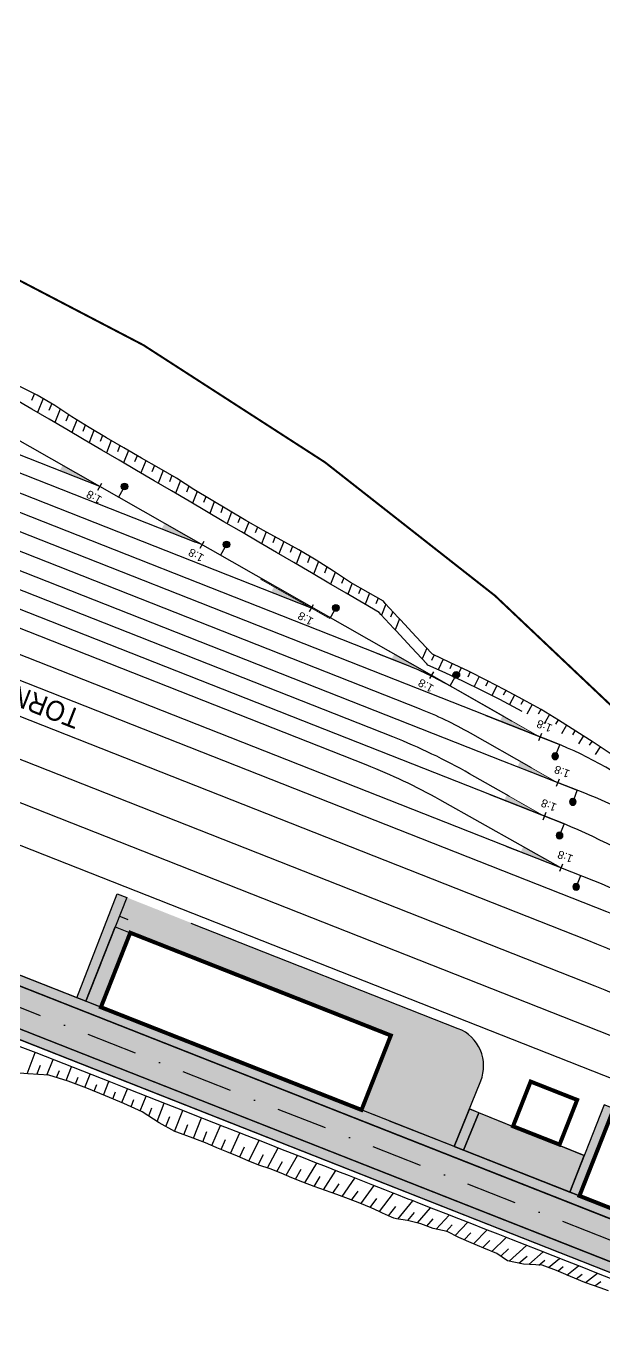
# Model space of a CAD drawing. Header units: metres. Extents: x 286532 to 329498, y 7396783 to 7466136.
# Drawn here: x 311127.2 to 311271.6, y 7432355.9 to 7432683.4 of the extents above; entities that cross this region are included whole.
import ezdxf
from ezdxf.enums import TextEntityAlignment as Align

# ---------------------------------------------------------------- set-up
doc = ezdxf.new("R2010")
doc.units = ezdxf.units.M
doc.header["$LTSCALE"] = 10
doc.linetypes.add('DASHDOT', pattern=[25.4, 12.7, -6.35, 0, -6.35])
doc.layers.get('0').update_dxf_attribs({"color": 255})
for name, color, linetype, lineweight in [('_AUXILIAR', 7, 'Continuous', 30), ('U-HZ-EIXO PATIO', 200, 'PATIO_LINE', 30), ('U-HZ-PATIO-JUNDIAI-EIXO-VIARIO', 2, 'DASHDOT', 30), ('U-HZ-PATIO-JUNDIAI-TIM', 9, 'Continuous', 30), ('U-HZ-PATIO-JUNDIAI-VIAS', 7, 'Continuous', 30)]:
    doc.layers.add(name, color=color, linetype=linetype, lineweight=lineweight)
for name, color, linetype in [('_EDIFICAÇÕES PATIO JUNDIAI', 50, 'Continuous'), ('_VIA DE TESTE', 130, 'Continuous'), ('U-HZ-AMV', 3, 'Continuous'), ('U-HZ-CORREDOR', 1, 'Continuous'), ('U-HZ-EIXO', 4, 'Continuous'), ('U-HZ-PATIO-JUNDIAI-PIANO-CORTE', 10, 'Continuous')]:
    doc.layers.add(name, color=color, linetype=linetype)
doc.styles.add('ARIAL', font='arial.ttf')
doc.styles.get("Standard").update_dxf_attribs({"font": 'arial.ttf'})
doc.linetypes.add('PATIO_LINE', pattern='A,3.5,-0.25,["PATIO",Standard,S=0.175,R=0,X=-0.05,Y=-0.1],-0.9', length=4.65)

# ---------------------------------------------------------------- blocks, each defined once
blk = doc.blocks.new('AMV 1_8 - METADE')
at = {"layer": 'U-HZ-AMV'}
h = blk.add_hatch(color=250, dxfattribs=at)
h.dxf.hatch_style = 1
h.paths.add_polyline_path([(10.74, 1.53), (0, 0), (10.74, 0)])
at = {"layer": 'U-HZ-AMV', "ltscale": 5}
blk.add_hatch(color=256, dxfattribs=at).paths.add_polyline_path([(-4.46, -3.07, 1), (-6.12, -3.07, 1)])
for p, q in [((-5.29, -2.23), (-5.29, 0)), ((0, 1), (0, -1))]:
    blk.add_line(p, q, dxfattribs=at)
at = {"layer": 'U-HZ-AMV', "ltscale": 5, "const_width": 0.2, "flags": 128}
blk.add_lwpolyline([(-5.29, 0), (14.7, 0)], dxfattribs=at)
at = {"layer": 'U-HZ-AMV', "const_width": 0.2, "flags": 128}
blk.add_lwpolyline([(0, 0), (14.7, 2.1)], dxfattribs=at)
at = {"layer": 'U-HZ-AMV', "ltscale": 5}
blk.add_circle((-5.29, -3.07), 0.833, dxfattribs=at)
at = {"layer": 'U-HZ-AMV', "style": 'ARIAL'}
blk.add_attdef('1:8', text='', height=2, dxfattribs=at).set_placement((0, 3), align=Align.MIDDLE_CENTER)

msp = doc.modelspace()

# ---------------------------------------------------------------- hatches: boundary and pattern name
at = {"layer": '_AUXILIAR'}
h = msp.add_hatch(color=70, dxfattribs=at)
h.dxf.hatch_style = 1
edge = h.paths.add_edge_path()
edge.add_line((310832.272, 7432561.864), (310848.769, 7432603.731))
edge.add_line((310848.769, 7432603.731), (310818.629, 7432615.607))
edge.add_arc((310807.63, 7432587.696), 30, 68.49297, 248.49297)
edge.add_line((310796.632, 7432559.785), (311336.18, 7432347.175))
edge.add_arc((311300.435, 7432256.464), 97.5, 38.40497, 68.49297, ccw=False)
edge.add_line((311376.84, 7432317.032), (311451.507, 7432222.843))
edge.add_arc((311444.062, 7432216.941), 9.5, -101.032, 38.40497, ccw=False)
edge.add_line((311442.244, 7432207.617), (311441.766, 7432205.163))
edge.add_arc((311444.062, 7432216.941), 12, 258.968, 398.40497)
edge.add_line((311453.466, 7432224.396), (311378.799, 7432318.585))
edge.add_arc((311300.435, 7432256.464), 100, 38.40497, 68.49297)
edge.add_line((311337.097, 7432349.501), (310797.548, 7432562.111))
edge.add_arc((310807.63, 7432587.696), 27.5, 68.49297, 248.49297, ccw=False)
edge.add_line((310817.712, 7432613.281), (310845.62, 7432602.284))
edge.add_line((310845.62, 7432602.284), (310829.122, 7432560.418))
edge.add_line((310829.122, 7432560.418), (311347.6, 7432356.11))
edge.add_arc((311311.855, 7432265.399), 97.5, 38.40497, 68.49297, ccw=False)
edge.add_line((311388.26, 7432325.967), (311462.87, 7432231.85))
edge.add_line((311462.87, 7432231.85), (311484.898, 7432204.063))
edge.add_arc((311512.325, 7432225.805), 35, 218.40497, 254.9826)
edge.add_line((311503.256, 7432192.001), (311503.904, 7432194.415))
edge.add_arc((311512.325, 7432225.805), 32.5, 218.40497, 254.9826, ccw=False)
edge.add_line((311486.857, 7432205.616), (311390.219, 7432327.52))
edge.add_arc((311311.855, 7432265.399), 100, 38.40497, 68.49297)
edge.add_line((311348.517, 7432358.436), (311345.953, 7432359.446))
edge.add_line((311345.953, 7432359.446), (310832.272, 7432561.864))
h = msp.add_hatch(color=254, dxfattribs=at)
h.dxf.hatch_style = 1
edge = h.paths.add_edge_path()
edge.add_line((310829.122, 7432560.418), (310845.62, 7432602.284))
edge.add_line((310845.62, 7432602.284), (310817.712, 7432613.281))
edge.add_arc((310807.63, 7432587.696), 27.5, 68.49297, 248.49297)
edge.add_line((310797.548, 7432562.111), (311337.097, 7432349.501))
edge.add_arc((311300.435, 7432256.464), 100, 38.40497, 68.49297, ccw=False)
edge.add_line((311378.799, 7432318.585), (311453.466, 7432224.396))
edge.add_line((311453.466, 7432224.396), (311457.384, 7432227.502))
edge.add_line((311457.384, 7432227.502), (311384.137, 7432319.901))
edge.add_arc((311384.92, 7432320.522), 1, 38.40497, 218.40497, ccw=False)
edge.add_line((311385.704, 7432321.143), (311458.951, 7432228.744))
edge.add_line((311458.951, 7432228.744), (311462.87, 7432231.85))
edge.add_line((311462.87, 7432231.85), (311388.26, 7432325.967))
edge.add_arc((311311.855, 7432265.399), 97.5, 38.40497, 68.49297)
edge.add_line((311347.6, 7432356.11), (310829.122, 7432560.418))
h = msp.add_hatch(color=254, dxfattribs=at)
h.dxf.hatch_style = 1
h.paths.add_polyline_path([(311139.885, 7432440.648), (311142.114, 7432439.77), (311152.322, 7432465.711), (311149.937, 7432466.62)])
h = msp.add_hatch(color=254, dxfattribs=at)
h.dxf.hatch_style = 1
edge = h.paths.add_edge_path()
edge.add_line((311149.449, 7432458.376), (311218.345, 7432431.227))
edge.add_line((311218.345, 7432431.227), (311211.013, 7432412.62))
edge.add_line((311211.013, 7432412.62), (311234.189, 7432403.487))
edge.add_line((311234.189, 7432403.487), (311240.813, 7432419.871))
edge.add_arc((311231.542, 7432423.62), 10, 337.98731, 428.49297)
edge.add_line((311235.208, 7432432.923), (311152.336, 7432465.704))
edge.add_line((311152.336, 7432465.704), (311149.449, 7432458.376))
h = msp.add_hatch(color=70, dxfattribs=at)
h.dxf.hatch_style = 1
h.paths.add_polyline_path([(311153.219, 7432456.891), (311149.446, 7432458.377), (311142.114, 7432439.77), (311145.886, 7432438.283)])
h = msp.add_hatch(color=70, dxfattribs=at)
h.dxf.hatch_style = 1
h.paths.add_polyline_path([(311240.298, 7432411.927), (311237.98, 7432412.864), (311234.189, 7432403.487), (311236.515, 7432402.571)])
h.paths.add_polyline_path([(311271.638, 7432413.885), (311263.078, 7432392.103), (311265.482, 7432391.156), (311274.011, 7432412.868), (311299.399, 7432402.912), (311290.836, 7432381.166), (311293.162, 7432380.249), (311302.06, 7432401.854)])
h = msp.add_hatch(color=254, dxfattribs=at)
h.dxf.hatch_style = 1
h.paths.add_polyline_path([(311240.298, 7432411.927), (311236.515, 7432402.571), (311263.078, 7432392.103), (311266.686, 7432401.259)])
h.paths.add_polyline_path([(311349.619, 7432368.75), (311297.112, 7432389.826), (311293.162, 7432380.249), (311345.953, 7432359.446)])

# ---------------------------------------------------------------- linework, layer by layer
at = {"ltscale": 0.7}
for points in [[(311142.114, 7432439.77), (311139.885, 7432440.648), (311149.937, 7432466.62), (311152.322, 7432465.711)], [(311145.886, 7432438.283), (311142.114, 7432439.77), (311149.446, 7432458.377), (311153.219, 7432456.891)]]:
    msp.add_lwpolyline(points, close=True, dxfattribs=at)
at = {"layer": '_AUXILIAR'}
for p, q in [((311337.097, 7432349.501), (310797.548, 7432562.111)), ((311336.18, 7432347.175), (310796.632, 7432559.785)), ((311348.517, 7432358.436), (310841.591, 7432558.191)), ((311347.6, 7432356.11), (310838.429, 7432556.75)), ((311152.702, 7432460.126), (311150.48, 7432461.002)), ((311145.84, 7432449.227), (311142.114, 7432439.77)), ((311234.189, 7432403.487), (311237.98, 7432412.864)), ((311236.515, 7432402.571), (311240.298, 7432411.927)), ((311237.98, 7432412.864), (311266.686, 7432401.259)), ((311234.189, 7432403.487), (311218.03, 7432409.855)), ((311263.078, 7432392.103), (311236.515, 7432402.571))]:
    msp.add_line(p, q, dxfattribs=at)
at = {"layer": '_AUXILIAR', "lineweight": 0}
msp.add_line((311263.078, 7432392.103), (311271.439, 7432413.321), dxfattribs=at)
at = {"layer": '_AUXILIAR'}
for points in [[(311345.953, 7432359.446), (310832.272, 7432561.864), (310848.769, 7432603.731), (310818.629, 7432615.607, 1), (310796.632, 7432559.785), (311336.18, 7432347.175, -0.1320431)], [(311337.097, 7432349.501), (310797.548, 7432562.111, -1), (310817.712, 7432613.281), (310845.62, 7432602.284), (310829.122, 7432560.418), (311347.6, 7432356.11, -0.1320431)], [(311234.189, 7432403.487), (311240.813, 7432419.871, 0.4168009), (311235.208, 7432432.923), (311168.468, 7432459.222)]]:
    msp.add_lwpolyline(points, format="xyb", dxfattribs=at)
msp.add_lwpolyline([(310829.122, 7432560.418), (310845.62, 7432602.284), (310817.712, 7432613.281, 1), (310797.548, 7432562.111), (311337.097, 7432349.501, -0.1320431), (311378.799, 7432318.585), (311453.466, 7432224.396), (311457.384, 7432227.502), (311384.137, 7432319.901, -1), (311385.704, 7432321.143), (311458.951, 7432228.744), (311462.87, 7432231.85), (311388.26, 7432325.967, 0.1320431), (311347.6, 7432356.11)], format="xyb", close=True, dxfattribs=at)
for points in [[(311271.638, 7432413.885), (311263.078, 7432392.103), (311265.482, 7432391.156), (311274.011, 7432412.868), (311299.399, 7432402.912), (311290.836, 7432381.166), (311293.162, 7432380.249), (311302.06, 7432401.854)], [(311240.298, 7432411.927), (311237.98, 7432412.864), (311234.189, 7432403.487), (311236.515, 7432402.571)], [(311240.298, 7432411.927), (311236.515, 7432402.571), (311263.078, 7432392.103), (311266.686, 7432401.259)]]:
    msp.add_lwpolyline(points, close=True, dxfattribs=at)
at = {"layer": '_EDIFICAÇÕES PATIO JUNDIAI', "const_width": 1}
msp.add_lwpolyline([(311145.886, 7432438.283), (311153.219, 7432456.891), (311218.345, 7432431.227), (311211.013, 7432412.62), (311145.886, 7432438.283)], dxfattribs=at)
msp.add_lwpolyline([(311253.285, 7432419.707), (311264.915, 7432415.125), (311260.516, 7432403.96), (311248.886, 7432408.543)], close=True, dxfattribs=at)
at = {"layer": '_EDIFICAÇÕES PATIO JUNDIAI', "const_width": 1, "elevation": 0}
msp.add_lwpolyline([(311265.482, 7432391.156), (311273.86, 7432412.415), (311298.747, 7432402.608), (311290.37, 7432381.349), (311265.482, 7432391.156)], close=True, dxfattribs=at)
at = {"layer": '_VIA DE TESTE', "lineweight": 30, "flags": 128}
msp.add_lwpolyline([(311283.634, 7432503.973, 0.5, 0.5, 0.210548), (310846.462, 7432682.908, 0.5, 0.5, 0)], format="xyseb", dxfattribs=at)
at = {"layer": 'U-HZ-CORREDOR', "color": 1, "linetype": 'Continuous', "lineweight": -3}
for p, q in [((311129.253, 7432591.577, 725.706), (311128.574, 7432589.853, 723.853)), ((311131.433, 7432590.357, 725.755), (311130.057, 7432586.863, 722)), ((311133.582, 7432589.079, 725.739), (311132.897, 7432587.34, 723.869)), ((311135.678, 7432587.717, 725.621), (311134.35, 7432584.349, 722)), ((311137.743, 7432586.309, 725.447), (311137.111, 7432584.706, 723.724)), ((311139.849, 7432584.964, 725.349), (311138.622, 7432581.848, 722)), ((311141.983, 7432583.661, 725.303), (311141.378, 7432582.125, 723.651)), ((311144.126, 7432582.373, 725.274), (311142.926, 7432579.328, 722)), ((311146.276, 7432581.097, 725.258), (311145.678, 7432579.581, 723.629)), ((311148.435, 7432579.838, 725.263), (311147.239, 7432576.802, 722)), ((311150.604, 7432578.594, 725.286), (311150.002, 7432577.066, 723.643)), ((311152.766, 7432577.338, 725.295), (311151.558, 7432574.273, 722)), ((311154.921, 7432576.072, 725.291), (311154.318, 7432574.541, 723.646)), ((311157.088, 7432574.824, 725.309), (311155.874, 7432571.746, 722)), ((311159.265, 7432573.596, 725.35), (311158.651, 7432572.038, 723.675)), ((311161.443, 7432572.368, 725.391), (311160.199, 7432569.213, 722)), ((311163.62, 7432571.14, 725.433), (311162.991, 7432569.544, 723.717)), ((311165.758, 7432569.846, 725.396), (311164.513, 7432566.687, 722)), ((311167.846, 7432568.472, 725.263), (311167.248, 7432566.954, 723.632)), ((311169.953, 7432567.127, 725.167), (311168.792, 7432564.181, 722)), ((311172.087, 7432565.825, 725.121), (311171.515, 7432564.374, 723.56)), ((311174.228, 7432564.534, 725.088), (311173.096, 7432561.661, 722)), ((311176.38, 7432563.262, 725.078), (311175.816, 7432561.831, 723.539)), ((311178.534, 7432561.993, 725.071), (311177.409, 7432559.136, 722)), ((311180.691, 7432560.728, 725.069), (311180.128, 7432559.301, 723.534)), ((311182.855, 7432559.477, 725.083), (311181.725, 7432556.609, 722)), ((311185.035, 7432558.253, 725.129), (311184.462, 7432556.798, 723.565)), ((311187.22, 7432557.038, 725.185), (311186.052, 7432554.075, 722)), ((311189.413, 7432555.839, 725.259), (311188.816, 7432554.323, 723.63)), ((311191.606, 7432554.638, 725.332), (311190.385, 7432551.538, 722)), ((311193.797, 7432553.434, 725.401), (311193.174, 7432551.852, 723.701)), ((311195.974, 7432552.206, 725.442), (311194.712, 7432549.004, 722)), ((311198.116, 7432550.917, 725.412), (311197.491, 7432549.33, 723.706)), ((311200.25, 7432549.615, 725.365), (311199.016, 7432546.484, 722)), ((311202.359, 7432548.272, 725.271), (311201.759, 7432546.75, 723.636)), ((311204.464, 7432546.924, 725.17), (311203.302, 7432543.974, 722)), ((311206.557, 7432545.556, 725.046), (311205.999, 7432544.139, 723.523)), ((311208.661, 7432544.206, 724.943), (311207.582, 7432541.468, 722)), ((311210.817, 7432542.941, 724.94), (311210.278, 7432541.573, 723.47)), ((311212.977, 7432541.683, 724.946), (311211.897, 7432538.942, 722)), ((311215.161, 7432540.467, 725.002), (311214.611, 7432539.071, 723.501)), ((311217.104, 7432538.97, 724.95), (311216.023, 7432536.226, 722)), ((311218.809, 7432537.141, 724.959), (311218.266, 7432535.765, 723.48)), ((311220.505, 7432535.305, 724.954), (311219.418, 7432532.559, 722)), ((311227.325, 7432527.992, 724.953), (311226.159, 7432525.279, 722)), ((311229.136, 7432526.3, 724.971), (311228.539, 7432524.94, 723.486)), ((311231.392, 7432525.224, 724.909), (311230.202, 7432522.57, 722)), ((311233.652, 7432524.154, 724.863), (311233.055, 7432522.853, 723.432)), ((311235.918, 7432523.098, 724.863), (311234.704, 7432520.505, 722)), ((311238.177, 7432522.029, 724.857), (311237.561, 7432520.74, 723.428)), ((311240.411, 7432520.905, 724.823), (311239.172, 7432518.368, 722)), ((311242.64, 7432519.774, 724.787), (311242.019, 7432518.527, 723.394)), ((311244.849, 7432518.603, 724.742), (311243.606, 7432516.159, 722)), ((311247.057, 7432517.431, 724.699), (311246.436, 7432516.233, 723.35)), ((311249.263, 7432516.254, 724.689), (311248.005, 7432513.877, 722)), ((311251.468, 7432515.076, 724.68), (311250.832, 7432513.897, 723.34)), ((311253.666, 7432513.885, 724.695), (311252.367, 7432511.524, 722)), ((311255.864, 7432512.693, 724.71), (311255.201, 7432511.512, 723.355)), ((311257.999, 7432511.393, 724.64), (311256.689, 7432509.101, 722)), ((311260.133, 7432510.091, 724.569), (311259.487, 7432508.981, 723.285)), ((311262.231, 7432508.731, 724.47), (311260.971, 7432506.608, 722)), ((311264.327, 7432507.368, 724.368), (311263.714, 7432506.355, 723.184)), ((311266.436, 7432506.027, 724.33), (311265.216, 7432504.043, 722)), ((311268.548, 7432504.689, 724.3), (311267.938, 7432503.715, 723.15)), ((311270.636, 7432503.314, 724.26), (311269.42, 7432501.409, 722)), ((311127.411, 7432421.664, 727.664), (311129.488, 7432426.933, 722)), ((311129.905, 7432421.488, 726.917), (311130.806, 7432423.775, 724.459)), ((311132.399, 7432421.312, 726.169), (311133.927, 7432425.191, 722)), ((311134.809, 7432420.687, 725.871), (311135.518, 7432422.488, 723.936)), ((311137.198, 7432419.952, 725.683), (311138.548, 7432423.378, 722)), ((311139.554, 7432419.118, 725.599), (311140.214, 7432420.792, 723.8)), ((311141.902, 7432418.259, 725.541), (311143.2, 7432421.553, 722)), ((311144.216, 7432417.314, 725.575), (311144.872, 7432418.977, 723.788)), ((311146.522, 7432416.347, 725.633), (311147.854, 7432419.727, 722)), ((311148.833, 7432415.394, 725.677), (311149.507, 7432417.104, 723.839)), ((311151.145, 7432414.443, 725.717), (311152.508, 7432417.901, 722)), ((311153.429, 7432413.426, 725.829), (311154.131, 7432415.208, 723.915)), ((311155.705, 7432412.393, 725.96), (311157.157, 7432416.077, 722)), ((311159.948, 7432409.756, 726.865), (311161.731, 7432414.282, 722)), ((311157.844, 7432411.107, 726.375), (311158.646, 7432413.143, 724.188)), ((311162.107, 7432408.498, 727.247), (311163.069, 7432410.939, 724.624)), ((311164.286, 7432407.271, 727.594), (311166.336, 7432412.475, 722)), ((311168.989, 7432405.577, 727.453), (311170.989, 7432410.65, 722)), ((311166.634, 7432406.417, 727.531), (311167.648, 7432408.99, 724.766)), ((311171.322, 7432404.68, 727.436), (311172.356, 7432407.194, 724.718)), ((311173.619, 7432403.695, 727.517), (311175.79, 7432408.766, 722)), ((311175.914, 7432402.705, 727.603), (311177.054, 7432405.264, 724.802)), ((311178.235, 7432401.777, 727.623), (311180.596, 7432406.88, 722)), ((311182.852, 7432399.863, 727.731), (311185.407, 7432404.993, 722)), ((311180.564, 7432400.871, 727.622), (311181.781, 7432403.404, 724.811)), ((311185.154, 7432398.888, 727.806), (311186.485, 7432401.468, 724.903)), ((311187.537, 7432398.136, 727.644), (311190.196, 7432403.114, 722)), ((311192.182, 7432396.293, 727.684), (311195.001, 7432401.229, 722)), ((311189.873, 7432397.251, 727.624), (311191.233, 7432399.713, 724.812)), ((311194.493, 7432395.339, 727.741), (311195.951, 7432397.811, 724.871)), ((311196.817, 7432394.417, 727.765), (311199.815, 7432399.34, 722)), ((311201.512, 7432392.7, 727.675), (311204.597, 7432397.464, 722)), ((311199.147, 7432393.512, 727.77), (311200.682, 7432395.955, 724.885)), ((311203.856, 7432391.833, 727.642), (311205.422, 7432394.179, 724.821)), ((311206.199, 7432390.961, 727.614), (311209.379, 7432395.587, 722)), ((311208.541, 7432390.085, 727.592), (311210.155, 7432392.367, 724.796)), ((311210.871, 7432389.179, 727.603), (311214.168, 7432393.708, 722)), ((311215.477, 7432387.235, 727.777), (311219.002, 7432391.812, 722)), ((311213.185, 7432388.234, 727.659), (311214.881, 7432390.498, 724.83)), ((311217.743, 7432386.179, 727.963), (311219.594, 7432388.516, 724.982)), ((311220.083, 7432385.33, 727.919), (311223.818, 7432389.922, 722)), ((311224.987, 7432384.379, 727.002), (311228.239, 7432388.188, 721.995)), ((311222.555, 7432384.961, 727.351), (311224.268, 7432387.017, 724.675)), ((311227.35, 7432383.582, 726.89), (311228.965, 7432385.426, 724.439)), ((311229.714, 7432382.792, 726.767), (311232.912, 7432386.354, 721.98)), ((311234.429, 7432381.238, 726.491), (311237.539, 7432384.539, 721.956)), ((311232.158, 7432382.266, 726.345), (311233.638, 7432383.877, 724.158)), ((311236.702, 7432380.197, 726.649), (311238.338, 7432381.89, 724.295)), ((311238.995, 7432379.203, 726.752), (311242.394, 7432382.634, 721.923)), ((311241.303, 7432378.241, 726.815), (311243.052, 7432379.965, 724.359)), ((311243.614, 7432377.287, 726.868), (311247.208, 7432380.745, 721.88)), ((311245.804, 7432376.113, 727.197), (311247.751, 7432377.94, 724.526)), ((311247.916, 7432374.824, 727.677), (311252.23, 7432378.775, 721.828)), ((311250.363, 7432374.314, 727.212), (311252.378, 7432376.12, 724.508)), ((311252.837, 7432374.003, 726.522), (311256.401, 7432377.138, 721.778)), ((311255.333, 7432373.856, 725.645), (311256.806, 7432375.129, 723.7)), ((311257.727, 7432373.224, 725.314), (311260.467, 7432375.543, 721.725)), ((311260.066, 7432372.341, 725.267), (311261.442, 7432373.48, 723.48)), ((311262.365, 7432371.36, 725.338), (311265.226, 7432373.676, 721.657)), ((311264.676, 7432370.406, 725.376), (311266.148, 7432371.571, 723.498)), ((311266.996, 7432369.474, 725.385), (311270.001, 7432371.802, 721.584)), ((311269.353, 7432368.643, 725.268), (311270.836, 7432369.767, 723.407))]:
    msp.add_line(p, q, dxfattribs=at)
at = {"layer": 'U-HZ-EIXO', "color": 2, "linetype": 'Continuous', "lineweight": -3}
for points in [[(311251.172, 7432512.181, 722), (311250.103, 7432512.769, 722), (311245.609, 7432515.143, 722), (311241.075, 7432517.443, 722), (311236.504, 7432519.666, 722), (311231.896, 7432521.813, 722), (311227.586, 7432523.738, 722), (311227.317, 7432524.029, 722), (311223.517, 7432528.133, 722), (311219.658, 7432532.3, 722), (311219.105, 7432532.897, 722), (311215.87, 7432536.39, 722), (311215.415, 7432536.881, 722), (311211.575, 7432539.13, 722), (311207.209, 7432541.687, 722), (311202.842, 7432544.244, 722), (311198.476, 7432546.801, 722), (311194.109, 7432549.357, 722), (311189.742, 7432551.914, 722), (311185.376, 7432554.471, 722), (311181.009, 7432557.028, 722), (311176.642, 7432559.585, 722), (311172.276, 7432562.142, 722), (311167.909, 7432564.699, 722), (311163.542, 7432567.256, 722), (311159.176, 7432569.812, 722), (311154.809, 7432572.369, 722), (311150.442, 7432574.926, 722), (311146.076, 7432577.483, 722), (311141.709, 7432580.04, 722), (311137.343, 7432582.597, 722), (311132.976, 7432585.154, 722), (311128.609, 7432587.711, 722), (311124.243, 7432590.268, 722)], [(311273.642, 7432370.373, 721.524), (311269.845, 7432371.863, 721.586), (311266.123, 7432373.323, 721.644), (311262.472, 7432374.756, 721.697), (311258.886, 7432376.163, 721.747), (311255.364, 7432377.545, 721.791), (311251.901, 7432378.904, 721.832), (311248.493, 7432380.241, 721.868), (311245.139, 7432381.557, 721.9), (311241.834, 7432382.854, 721.927), (311238.575, 7432384.132, 721.95), (311235.361, 7432385.393, 721.969), (311232.188, 7432386.638, 721.983), (311229.054, 7432387.868, 721.993), (311225.956, 7432389.083, 721.999), (311223.519, 7432390.039, 722), (311222.893, 7432390.285, 722), (311222.301, 7432390.517, 722), (311219.861, 7432391.475, 722), (311218.954, 7432391.83, 722), (311216.859, 7432392.653, 722), (311213.884, 7432393.82, 722), (311210.936, 7432394.977, 722), (311208.01, 7432396.124, 722), (311205.107, 7432397.263, 722), (311202.224, 7432398.395, 722), (311199.358, 7432399.519, 722), (311196.509, 7432400.637, 722), (311193.675, 7432401.749, 722), (311190.854, 7432402.856, 722), (311188.044, 7432403.958, 722), (311185.244, 7432405.057, 722), (311182.452, 7432406.152, 722), (311179.667, 7432407.245, 722), (311177.085, 7432408.258, 722), (311176.886, 7432408.336, 722), (311174.11, 7432409.425, 722), (311171.334, 7432410.514, 722), (311170.941, 7432410.669, 722), (311166.947, 7432412.236, 722), (311166.385, 7432412.456, 722), (311162.292, 7432414.062, 722), (311157.638, 7432415.888, 722), (311152.983, 7432417.715, 722), (311148.329, 7432419.541, 722), (311143.674, 7432421.367, 722), (311139.019, 7432423.193, 722), (311134.365, 7432425.02, 722), (311129.71, 7432426.846, 722), (311125.056, 7432428.672, 722)], [(311272.776, 7432367.388, 725.149), (311270.699, 7432368.168, 725.202), (311266.837, 7432369.53, 725.393), (311263.222, 7432370.994, 725.364), (311259.734, 7432372.482, 725.257), (311256.145, 7432373.808, 725.36), (311251.468, 7432374.084, 727.003), (311247.544, 7432374.901, 727.748), (311244.849, 7432376.778, 726.895), (311241.626, 7432378.107, 726.824), (311238.458, 7432379.426, 726.737), (311235.38, 7432380.778, 726.583), (311232.427, 7432382.209, 726.299), (311228.915, 7432382.964, 726.904), (311225.867, 7432384.168, 726.876), (311222.529, 7432384.967, 727.355), (311219.743, 7432385.381, 727.997), (311219.111, 7432385.587, 728.031), (311218.537, 7432385.81, 728.027), (311216.273, 7432386.862, 727.844), (311215.433, 7432387.256, 727.773), (311213.455, 7432388.123, 727.666), (311210.598, 7432389.29, 727.596), (311207.729, 7432390.399, 727.59), (311204.855, 7432391.456, 727.636), (311202.019, 7432392.526, 727.655), (311199.153, 7432393.509, 727.77), (311196.373, 7432394.589, 727.764), (311193.624, 7432395.686, 727.73), (311190.915, 7432396.826, 727.644), (311188.201, 7432397.934, 727.592), (311185.372, 7432398.796, 727.813), (311182.697, 7432399.929, 727.726), (311180.046, 7432401.099, 727.597), (311177.329, 7432402.116, 727.637), (311174.85, 7432403.148, 727.577), (311174.659, 7432403.226, 727.574), (311172.024, 7432404.414, 727.428), (311169.321, 7432405.44, 727.459), (311168.942, 7432405.596, 727.452), (311164.898, 7432407.035, 727.59), (311164.332, 7432407.245, 727.601), (311160.465, 7432409.424, 726.986), (311156.176, 7432412.179, 725.987), (311151.617, 7432414.249, 725.725), (311146.992, 7432416.15, 725.645), (311142.38, 7432418.084, 725.529), (311137.683, 7432419.802, 725.645), (311132.89, 7432421.278, 726.022), (311127.661, 7432421.645, 727.59), (311122.439, 7432422.031, 729.138)]]:
    msp.add_polyline3d(points, dxfattribs=at)
at = {"layer": 'U-HZ-EIXO PATIO', "lineweight": -3, "flags": 128}
for points in [[(311248.595, 7432509.766), (311233.864, 7432518.147, 0.0354892), (311221.075, 7432524.267), (310862.346, 7432665.625, 0.1320042), (310784.995, 7432674.393), (310616.398, 7432648.979)], [(311303.539, 7432470.044, 0.1430246), (311259.232, 7432504.394), (310860.106, 7432661.654), (310860.106, 7432661.654, 0.096065), (310803.956, 7432672.094), (310777.2, 7432671.888)], [(311253.514, 7432498.062), (311238.258, 7432506.742, 0.0354892), (311225.469, 7432512.862), (311225.469, 7432512.862), (310859.437, 7432657.081, 0.096065), (310803.287, 7432667.521), (310740.166, 7432667.034)], [(311316.367, 7432452.345), (311303.578, 7432465.558, 0.1294145), (311266.835, 7432491.725), (311246.351, 7432499.746), (310867.204, 7432649.184), (310867.204, 7432649.184, 0.0598333), (310832.597, 7432658.236), (310774.998, 7432666.137)], [(311246.556, 7432510.926), (311099.89, 7432594.37, 0.0354892), (311080.706, 7432603.55), (310914.481, 7432669.051)], [(311260.861, 7432473.119), (311230.554, 7432490.109, 0.0339034), (311212.198, 7432498.821), (310851.233, 7432641.06, 0.0947134), (310740.541, 7432661.948), (310713.438, 7432661.884)], [(311247.924, 7432490.992), (311238.047, 7432496.611, 0.0354892), (311218.864, 7432505.791), (310873.434, 7432641.908, 0.0234915), (310864.544, 7432644.937), (310814.784, 7432659.323)], [(310656.657, 7432651.38), (310703.62, 7432654.204, -0.0362507), (310747.06, 7432653.665), (310775.344, 7432651.259, -0.0727512), (310817.62, 7432641.355), (311272.25, 7432462.207, -0.0712328), (311309.204, 7432441.167), (311334.406, 7432421.614)], [(311380.242, 7432364.218), (311337.776, 7432408.093, 0.1069924), (311267.389, 7432455.072), (310805.523, 7432637.072, 0.0735158), (310748.548, 7432650.328), (310702.582, 7432654.098)], [(311407.348, 7432326.82), (311339.676, 7432396.697, 0.106703), (311269.448, 7432443.513), (310777.229, 7432637.473, 0.0350425), (310757.201, 7432643.785), (310720.593, 7432652.56)], [(311329.088, 7432432.417), (311312.393, 7432449.666, 0.1069924), (311259.603, 7432484.901), (311196.309, 7432509.826), (310884.904, 7432632.535, 0.0354892), (310864.615, 7432638.91), (310852.063, 7432641.895)], [(310827.911, 7432637.3), (310848.287, 7432632.454, -0.0354892), (310888.864, 7432619.705), (311269.016, 7432469.906, -0.1069924), (311321.806, 7432434.671), (311351.156, 7432404.348)], [(310856.3, 7432595.566), (311285.339, 7432426.502, -0.0712596), (311334.628, 7432398.435), (311348.296, 7432387.829)], [(311386.247, 7432347.586), (311373.356, 7432357.587, -0.0375312), (311356.672, 7432372.664, 0.1090556), (311303.034, 7432408.781), (310843.297, 7432589.942)]]:
    msp.add_lwpolyline(points, format="xyb", dxfattribs=at)
for points in [[(311145.646, 7432568.338), (310934.105, 7432651.696)], [(310947.081, 7432642.124), (311169.52, 7432554.471)], [(311198.503, 7432537.982), (310945.386, 7432637.723)]]:
    msp.add_lwpolyline(points, dxfattribs=at)
at = {"layer": 'U-HZ-PATIO-JUNDIAI-EIXO-VIARIO', "ltscale": 0.1, "flags": 128}
msp.add_lwpolyline([(311384.299, 7432321.306), (311382.904, 7432323.066, 0.1320431), (311343.286, 7432352.436), (310784.671, 7432572.56)], format="xyb", dxfattribs=at)
at = {"layer": 'U-HZ-PATIO-JUNDIAI-PIANO-CORTE'}
for points in [[(311273.156, 7432501.643, 724.211), (311268.888, 7432504.474, 724.295), (311264.561, 7432507.216, 724.357), (311260.262, 7432510.012, 724.565), (311255.883, 7432512.683, 724.71), (311251.374, 7432515.127, 724.679), (311246.85, 7432517.541, 724.7), (311242.318, 7432519.945, 724.794), (311237.735, 7432522.251, 724.863), (311233.084, 7432524.418, 724.863), (311228.78, 7432526.469, 724.981), (311228.503, 7432526.75, 724.969), (311224.637, 7432530.825, 724.917), (311220.743, 7432535.036, 724.944), (311220.193, 7432535.657, 724.967), (311216.951, 7432539.134, 724.949), (311216.528, 7432539.706, 725.036), (311212.653, 7432541.863, 724.938), (311208.288, 7432544.425, 724.943), (311204.014, 7432547.218, 725.197), (311199.718, 7432549.953, 725.389), (311195.374, 7432552.568, 725.451), (311190.956, 7432554.995, 725.312), (311186.535, 7432557.412, 725.161), (311182.133, 7432559.882, 725.067), (311177.768, 7432562.442, 725.071), (311173.409, 7432565.018, 725.092), (311169.077, 7432567.662, 725.186), (311164.809, 7432570.47, 725.456), (311160.412, 7432572.949, 725.372), (311156.015, 7432575.429, 725.289), (311151.651, 7432577.993, 725.297), (311147.268, 7432580.508, 725.251), (311142.912, 7432583.094, 725.283), (311138.58, 7432585.738, 725.377), (311134.344, 7432588.627, 725.733), (311129.99, 7432591.214, 725.766), (311125.489, 7432593.43, 725.399)], [(311272.776, 7432367.388, 725.149), (311270.699, 7432368.168, 725.202), (311266.837, 7432369.53, 725.393), (311263.222, 7432370.994, 725.364), (311259.734, 7432372.482, 725.257), (311256.145, 7432373.808, 725.36), (311251.468, 7432374.084, 727.003), (311247.544, 7432374.901, 727.748), (311244.849, 7432376.778, 726.895), (311241.626, 7432378.107, 726.824), (311238.458, 7432379.426, 726.737), (311235.38, 7432380.778, 726.583), (311232.427, 7432382.209, 726.299), (311228.915, 7432382.964, 726.904), (311225.867, 7432384.168, 726.876), (311222.529, 7432384.967, 727.355), (311219.743, 7432385.381, 727.997), (311219.111, 7432385.587, 728.031), (311218.537, 7432385.81, 728.027), (311216.273, 7432386.862, 727.844), (311215.433, 7432387.256, 727.773), (311213.455, 7432388.123, 727.666), (311210.598, 7432389.29, 727.596), (311207.729, 7432390.399, 727.59), (311204.855, 7432391.456, 727.636), (311202.019, 7432392.526, 727.655), (311199.153, 7432393.509, 727.77), (311196.373, 7432394.589, 727.764), (311193.624, 7432395.686, 727.73), (311190.915, 7432396.826, 727.644), (311188.201, 7432397.934, 727.592), (311185.372, 7432398.796, 727.813), (311182.697, 7432399.929, 727.726), (311180.046, 7432401.099, 727.597), (311177.329, 7432402.116, 727.637), (311174.85, 7432403.148, 727.577), (311174.659, 7432403.226, 727.574), (311172.024, 7432404.414, 727.428), (311169.321, 7432405.44, 727.459), (311168.942, 7432405.596, 727.452), (311164.898, 7432407.035, 727.59), (311164.332, 7432407.245, 727.601), (311160.465, 7432409.424, 726.986), (311156.176, 7432412.179, 725.987), (311151.617, 7432414.249, 725.725), (311146.992, 7432416.15, 725.645), (311142.38, 7432418.084, 725.529), (311137.683, 7432419.802, 725.645), (311132.89, 7432421.278, 726.022), (311127.661, 7432421.645, 727.59), (311122.439, 7432422.031, 729.138)]]:
    msp.add_polyline3d(points, dxfattribs=at)
at = {"layer": 'U-HZ-PATIO-JUNDIAI-VIAS'}
for points in [[(311225.469, 7432512.862), (311225.469, 7432512.862)], [(311237.513, 7432512.952), (311237.513, 7432512.952)], [(311237.513, 7432512.952), (311237.513, 7432512.952)], [(311220.053, 7432505.365), (311218.864, 7432505.791)], [(311220.053, 7432505.365), (311218.864, 7432505.791)]]:
    msp.add_lwpolyline(points, dxfattribs=at)

# ---------------------------------------------------------------- block references
at = {"layer": 'U-HZ-PATIO-JUNDIAI-TIM'}
for p, rotation in [((311145.646, 7432568.338), 150.3628675906624), ((311171.157, 7432553.823), 150.3628675906624), ((311198.503, 7432537.982), 150.3628675906624), ((311228.584, 7432521.234), 150.3628675958515)]:
    msp.add_blockref('AMV 1_8 - METADE', p, dxfattribs=dict(at, rotation=rotation)).add_auto_attribs({'1:8': '1:8'})
ref = msp.add_blockref('AMV 1_8 - METADE', (311255.633, 7432505.762), dxfattribs=dict(at, xscale=-0.9999999999999998, rotation=338.4929699605437))
ref.add_attrib('1:8', '1:8', dxfattribs={"layer": 'U-HZ-AMV', "height": 2, "rotation": 158.49297, "style": 'ARIAL'}).set_placement((311256.724, 7432508.529), align=Align.MIDDLE_CENTER)
ref = msp.add_blockref('AMV 1_8 - METADE', (311260.027, 7432494.357), dxfattribs=dict(at, xscale=-0.9999999999999998, rotation=338.4929699605437))
ref.add_attrib('1:8', '1:8', dxfattribs={"layer": 'U-HZ-AMV', "height": 2, "rotation": 158.49297, "style": 'ARIAL'}).set_placement((311261.118, 7432497.124), align=Align.MIDDLE_CENTER)
ref = msp.add_blockref('AMV 1_8 - METADE', (311256.728, 7432485.983), dxfattribs=dict(at, xscale=-0.9999999999999998, rotation=338.4929699605437))
ref.add_attrib('1:8', '1:8', dxfattribs={"layer": 'U-HZ-AMV', "height": 2, "rotation": 158.49297, "style": 'ARIAL'}).set_placement((311257.818, 7432488.75), align=Align.MIDDLE_CENTER)
ref = msp.add_blockref('AMV 1_8 - METADE', (311260.861, 7432473.119), dxfattribs=dict(at, xscale=-0.9999999999999991, rotation=338.855968393204))
ref.add_attrib('1:8', '1:8', dxfattribs={"layer": 'U-HZ-AMV', "height": 2, "rotation": 158.85597, "style": 'ARIAL'}).set_placement((311261.934, 7432475.893), align=Align.MIDDLE_CENTER)

# ---------------------------------------------------------------- texts
at = {"layer": '_AUXILIAR', "color": 6, "style": 'ARIAL', "width": 0.9}
msp.add_text('TORNO RODEIRO', height=5, rotation=158.53182, dxfattribs=at).set_placement((311141.224, 7432512.379, -2.232))

doc.saveas('drawing.dxf')
